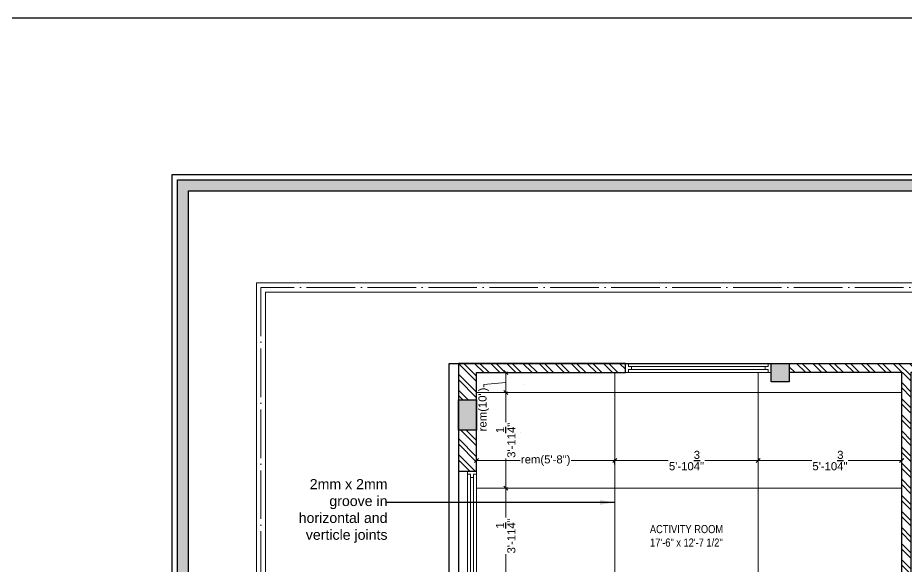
# Model space of a CAD drawing. Header units: millimetres. Extents: x 56222 to 3066687, y -650199 to -121287.
# Drawn here: x 152668.1 to 153107, y -179546.1 to -179275.2 of the extents above; entities that cross this region are included whole.
import ezdxf

# ---------------------------------------------------------------- set-up
doc = ezdxf.new("R2010")
doc.units = ezdxf.units.MM
doc.header["$MEASUREMENT"] = 0
doc.header["$PDMODE"] = 35
doc.linetypes.add('ACAD_ISO04W100', pattern=[30, 24, -3, 0, -3])
doc.layers.get('Defpoints').update_dxf_attribs({"color": 220})
for name, color, linetype, lineweight in [('COLUMN', 1, 'Continuous', 30), ('dim05', 1, 'Continuous', 13), ('FIRST FLOOR ( TEXT )', 7, 'Continuous', 9), ('FUR', 250, 'Continuous', 0), ('GROUND FLOOR', 7, 'Continuous', 9), ('NAME PLATE', 7, 'Continuous', 25), ('SECOND FLOOR', 7, 'Continuous', 9), ('SECOND FLOOR  ( PLINE )', 251, 'Continuous', 30), ('SECOND FLOOR ( DW_RAIL )', 7, 'Continuous', 9), ('wall', 7, 'Continuous', 30), ('XX~SLAB ( BEAM )~ ( DIM )', 7, 'Continuous', 9)]:
    doc.layers.add(name, color=color, linetype=linetype, lineweight=lineweight)
doc.layers.add('hatch', color=253, linetype='Continuous', lineweight=0, transparency=0.4)
doc.layers.add('XX~SLAB ( PLINE )', color=251, linetype='Continuous', plot=False)
doc.styles.add('Arial', font='arial.ttf')
doc.styles.add('Cn_BT_9 ( BOLD )', font='swisscb.ttf', dxfattribs={"height": 9})
doc.styles.add('KATHA', font='swissc.ttf')
doc.styles.get("Standard").update_dxf_attribs({"font": 'arial.ttf', "height": 6})
doc.dimstyles.new('Cn_BT_9 ( BOLD )', dxfattribs={"dimtxt": 9, "dimasz": 5, "dimexe": 1.5, "dimexo": 0, "dimgap": 0.09, "dimtad": 0, "dimzin": 3, "dimdsep": 46, "dimlunit": 4, "dimtxsty": 'Cn_BT_9 ( BOLD )', "dimblk": 'DOT', "dimcen": 0.09, "dimdle": 1.5, "dimclrd": 251, "dimclre": 251, "dimclrt": 5, "dimadec": 0, "dimazin": 0, "dimtfac": 0.75, "dimtofl": 0, "dimtmove": 0, "dimatfit": 3, "dimfxl": 0, "dimtolj": 1, "dimtzin": 0, "dimlwd": 15, "dimlwe": 15, "dimarcsym": 0})
doc.dimstyles.new('ISO-25', dxfattribs={"dimtxt": 2.5, "dimasz": 1, "dimexe": 0.5, "dimexo": 1, "dimtad": 0, "dimdec": 1, "dimlunit": 4, "dimtxsty": 'Standard', "dimblk": 'OBLIQUE', "dimcen": 2.5, "dimclrd": 1, "dimclre": 1, "dimclrt": 5, "dimadec": 0, "dimazin": 0, "dimtfac": 1, "dimtdec": 1, "dimtmove": 0, "dimatfit": 3, "dimfxl": 1, "dimlwd": -1, "dimarcsym": 0})
pattern_1 = [(135, (0, -46.366), (-3.97747564, -3.97747564), []), (135, (2e-16, -43.714), (-3.97747564, -3.97747564), [])]
pattern_2 = [(50, (0, -46.366), (3.586300913, -0.313760675), [0.375, -4.125]), (355, (0, -46.366), (-0.69375667, 3.76096067), [0.3, -3.3]), (100.4514445, (0.299, -46.392), (2.892544234, 3.447199955), [0.31870096, -3.50571056]), (46.1842, (0, -45.366), (5.33620665, -0.8275964), [0.5625, -6.1875]), (96.6356355, (0.4447, -45.435), (4.67330973, 4.870593), [0.47805171, -5.2585688]), (351.184164, (0, -45.366), (4.67330973, 4.870593), [0.45, -4.95]), (21, (0.5, -45.616), (2.98453526, -2.013094453), [0.375, -4.125]), (326, (0.5, -45.616), (1.21657666, 3.625750225), [0.3, -3.3]), (71.4514447, (0.7487, -45.7837), (4.201111884, 1.612655764), [0.31870095, -3.50571056]), (37.5, (0, -46.3659), (0.0607992766, 1.664469269), [0, -3.26, 0, -3.35, 0, -3.3125]), (7.5, (0, -46.366), (1.315347687, 1.97205856), [0, -1.91, 0, -3.185, 0, -1.2625]), (327.5, (-1.115, -46.3659), (2.669112181, -0.112774359), [0, -1.25, 0, -3.9, 0, -5.175]), (317.5, (-1.615, -46.366), (2.915930847, 0.500524912), [0, -1.625, 0, -2.59, 0, -3.675])]

# ---------------------------------------------------------------- blocks, each defined once
blk = doc.blocks.new('LAYOUT FILE')
at = {"layer": 'NAME PLATE', "true_color": 0xd39e00}
h = blk.add_hatch(color=42, dxfattribs=at)
h.paths.add_polyline_path([(3346889.83, -513806.18), (3346889.83, -514260.7), (3347535.56, -514260.7), (3347535.56, -513806.18)])
h.paths.add_polyline_path([(3346894.36, -513810.71), (3347531.03, -513810.71), (3347531.03, -514256.17), (3346894.36, -514256.17)], flags=16)
at = {"layer": 'NAME PLATE', "color": 42, "true_color": 0xd39e00}
for points in [[(3346887.56, -513803.91), (3347537.83, -513803.91), (3347537.83, -514262.96), (3346887.56, -514262.96)], [(3346889.83, -513806.18), (3347535.56, -513806.18), (3347535.56, -514260.7), (3346889.83, -514260.7)], [(3346894.36, -513810.71), (3347531.03, -513810.71), (3347531.03, -514256.17), (3346894.36, -514256.17)]]:
    blk.add_lwpolyline(points, close=True, dxfattribs=at)
blk = doc.blocks.new('_Oblique')
at = {"layer": 'wall', "color": 0, "lineweight": -2}
blk.add_line((-0.5, -0.5), (0.5, 0.5), dxfattribs=at)
blk = doc.blocks.new('*D224')
at = {"layer": 'Defpoints', "color": 0, "lineweight": 30, "transparency": 16777216}
for p in [(152909.12, -179507.54), (152909.12, -179507.54), (152911.22, -179554.77)]:
    blk.add_point(p, dxfattribs=at)
at = {"layer": 'dim05', "color": 1, "linetype": 'Continuous', "transparency": 16777216}
for p, q in [((152909.12, -179507.54), (152909.12, -179522.14)), ((152909.12, -179554.77), (152909.12, -179540.17))]:
    blk.add_line(p, q, dxfattribs=at)
at = {"layer": 'dim05', "color": 1, "linetype": 'Continuous', "lineweight": -2, "transparency": 16777216}
for p, q in [((152910.12, -179507.54), (152909.62, -179507.54)), ((152910.22, -179554.77), (152908.62, -179554.77))]:
    blk.add_line(p, q, dxfattribs=at)
at = {"layer": 'dim05', "color": 1, "transparency": 16777216, "xscale": 2, "yscale": 2, "zscale": 2}
for p, rotation in [((152909.12, -179507.54), 90), ((152909.12, -179554.77), 270)]:
    blk.add_blockref('_Oblique', p, dxfattribs=dict(at, rotation=rotation))
at = {"layer": 'dim05', "color": 5, "lineweight": 25, "transparency": 16777216, "insert": (152909.12, -179531.16), "char_height": 4, "attachment_point": 5, "rotation": 90, "style": 'Arial'}
blk.add_mtext('3\'-11{\\H1x;\\S1/4;}"', dxfattribs=at)
blk = doc.blocks.new('*D225')
at = {"layer": 'Defpoints', "color": 0, "lineweight": 30, "transparency": 16777216}
for p in [(152909.12, -179460.31), (152909.12, -179460.31), (152909.12, -179507.54)]:
    blk.add_point(p, dxfattribs=at)
at = {"layer": 'dim05', "color": 1, "linetype": 'Continuous', "transparency": 16777216}
for p, q in [((152909.12, -179460.31), (152909.12, -179474.91)), ((152909.12, -179507.54), (152909.12, -179492.94))]:
    blk.add_line(p, q, dxfattribs=at)
at = {"layer": 'dim05', "color": 1, "linetype": 'Continuous', "lineweight": -2, "transparency": 16777216}
for p, q in [((152910.12, -179460.31), (152909.62, -179460.31)), ((152910.12, -179507.54), (152909.62, -179507.54))]:
    blk.add_line(p, q, dxfattribs=at)
at = {"layer": 'dim05', "color": 1, "transparency": 16777216, "xscale": 2, "yscale": 2, "zscale": 2}
for p, rotation in [((152909.12, -179460.31), 90), ((152909.12, -179507.54), 270)]:
    blk.add_blockref('_Oblique', p, dxfattribs=dict(at, rotation=rotation))
at = {"layer": 'dim05', "color": 5, "lineweight": 25, "transparency": 16777216, "insert": (152909.12, -179483.93), "char_height": 4, "attachment_point": 5, "rotation": 90, "style": 'Arial'}
blk.add_mtext('3\'-11{\\H1x;\\S1/4;}"', dxfattribs=at)
blk = doc.blocks.new('*D226')
at = {"layer": 'Defpoints', "color": 0, "lineweight": 30, "transparency": 16777216}
for p in [(152909.12, -179450.5), (152909.12, -179450.5), (152909.12, -179460.31)]:
    blk.add_point(p, dxfattribs=at)
at = {"layer": 'dim05', "color": 1, "linetype": 'Continuous', "transparency": 16777216}
for p, q in [((152909.12, -179460.31), (152909.12, -179450.5)), ((152909.12, -179455.41), (152898.24, -179456.37)), ((152898.24, -179456.37), (152898.24, -179457.62))]:
    blk.add_line(p, q, dxfattribs=at)
at = {"layer": 'dim05', "color": 1, "linetype": 'Continuous', "lineweight": -2, "transparency": 16777216}
for p, q in [((152910.12, -179450.5), (152909.62, -179450.5)), ((152910.12, -179460.31), (152909.62, -179460.31))]:
    blk.add_line(p, q, dxfattribs=at)
at = {"layer": 'dim05', "color": 1, "transparency": 16777216, "xscale": 2, "yscale": 2, "zscale": 2}
for p, rotation in [((152909.12, -179450.5), 90), ((152909.12, -179460.31), 270)]:
    blk.add_blockref('_Oblique', p, dxfattribs=dict(at, rotation=rotation))
at = {"layer": 'dim05', "color": 5, "lineweight": 25, "transparency": 16777216, "insert": (152898.24, -179468.73), "char_height": 4, "attachment_point": 5, "rotation": 90, "style": 'Arial'}
blk.add_mtext('rem(10")', dxfattribs=at)
blk = doc.blocks.new('*D227')
at = {"layer": 'Defpoints', "color": 0, "lineweight": 30, "transparency": 16777216}
for p in [(152962.99, -179493.97), (152894.72, -179496.98), (152962.99, -179496.98)]:
    blk.add_point(p, dxfattribs=at)
at = {"layer": 'dim05', "color": 1, "linetype": 'Continuous', "lineweight": -2, "transparency": 16777216}
for p, q in [((152894.72, -179495.98), (152894.72, -179493.47)), ((152962.99, -179495.98), (152962.99, -179493.47))]:
    blk.add_line(p, q, dxfattribs=at)
at = {"layer": 'dim05', "color": 1, "linetype": 'Continuous', "transparency": 16777216}
for p, q in [((152894.72, -179493.97), (152916.28, -179493.97)), ((152962.99, -179493.97), (152941.44, -179493.97))]:
    blk.add_line(p, q, dxfattribs=at)
at = {"layer": 'dim05', "color": 1, "transparency": 16777216, "xscale": 2, "yscale": 2, "zscale": 2, "rotation": 180}
blk.add_blockref('_Oblique', (152894.72, -179493.97), dxfattribs=at)
at = {"layer": 'dim05', "color": 1, "transparency": 16777216, "xscale": 2, "yscale": 2, "zscale": 2}
blk.add_blockref('_Oblique', (152962.99, -179493.97), dxfattribs=at)
at = {"layer": 'dim05', "color": 5, "lineweight": 25, "transparency": 16777216, "insert": (152928.86, -179493.97), "char_height": 4, "attachment_point": 5, "style": 'Arial'}
blk.add_mtext('rem(5\'-8")', dxfattribs=at)
blk = doc.blocks.new('*D228')
at = {"layer": 'Defpoints', "color": 0, "lineweight": 30, "transparency": 16777216}
for p in [(153033.86, -179493.97), (153033.86, -179493.97), (152962.99, -179496.98)]:
    blk.add_point(p, dxfattribs=at)
at = {"layer": 'dim05', "color": 1, "linetype": 'Continuous', "lineweight": -2, "transparency": 16777216}
for p, q in [((152962.99, -179495.98), (152962.99, -179493.47)), ((153033.86, -179492.97), (153033.86, -179493.47))]:
    blk.add_line(p, q, dxfattribs=at)
at = {"layer": 'dim05', "color": 1, "linetype": 'Continuous', "transparency": 16777216}
for p, q in [((152962.99, -179493.97), (152989.41, -179493.97)), ((153033.86, -179493.97), (153007.44, -179493.97))]:
    blk.add_line(p, q, dxfattribs=at)
at = {"layer": 'dim05', "color": 1, "transparency": 16777216, "xscale": 2, "yscale": 2, "zscale": 2, "rotation": 180}
blk.add_blockref('_Oblique', (152962.99, -179493.97), dxfattribs=at)
at = {"layer": 'dim05', "color": 1, "transparency": 16777216, "xscale": 2, "yscale": 2, "zscale": 2}
blk.add_blockref('_Oblique', (153033.86, -179493.97), dxfattribs=at)
at = {"layer": 'dim05', "color": 5, "lineweight": 25, "transparency": 16777216, "insert": (152998.42, -179493.97), "char_height": 4, "attachment_point": 5, "style": 'Arial'}
blk.add_mtext('5\'-10{\\H1x;\\S3/4;}"', dxfattribs=at)
blk = doc.blocks.new('*D229')
at = {"layer": 'Defpoints', "color": 0, "lineweight": 30, "transparency": 16777216}
for p in [(153033.86, -179493.97), (153104.72, -179493.97), (153104.72, -179493.97)]:
    blk.add_point(p, dxfattribs=at)
at = {"layer": 'dim05', "color": 1, "linetype": 'Continuous', "lineweight": -2, "transparency": 16777216}
for p, q in [((153033.86, -179492.97), (153033.86, -179493.47)), ((153104.72, -179492.97), (153104.72, -179493.47))]:
    blk.add_line(p, q, dxfattribs=at)
at = {"layer": 'dim05', "color": 1, "linetype": 'Continuous', "transparency": 16777216}
for p, q in [((153033.86, -179493.97), (153060.28, -179493.97)), ((153104.72, -179493.97), (153078.3, -179493.97))]:
    blk.add_line(p, q, dxfattribs=at)
at = {"layer": 'dim05', "color": 1, "transparency": 16777216, "xscale": 2, "yscale": 2, "zscale": 2, "rotation": 180}
blk.add_blockref('_Oblique', (153033.86, -179493.97), dxfattribs=at)
at = {"layer": 'dim05', "color": 1, "transparency": 16777216, "xscale": 2, "yscale": 2, "zscale": 2}
blk.add_blockref('_Oblique', (153104.72, -179493.97), dxfattribs=at)
at = {"layer": 'dim05', "color": 5, "lineweight": 25, "transparency": 16777216, "insert": (153069.29, -179493.97), "char_height": 4, "attachment_point": 5, "style": 'Arial'}
blk.add_mtext('5\'-10{\\H1x;\\S3/4;}"', dxfattribs=at)
blk = doc.blocks.new('_Dot')
at = {"color": 0, "linetype": 'ByBlock', "lineweight": -2}
blk.add_line((-0.5, 0), (-1, 0), dxfattribs=at)
at = {"color": 0, "linetype": 'ByBlock', "const_width": 0.5}
blk.add_lwpolyline([(-0.25, 0, 1), (0.25, 0, 1)], format="xyb", close=True, dxfattribs=at)

msp = doc.modelspace()

# ---------------------------------------------------------------- hatches: boundary and pattern name
at = {"layer": 'hatch', "lineweight": 0, "true_color": 0x636466, "transparency": 33554610}
h = msp.add_hatch(dxfattribs=at)
h.set_pattern_fill('ANSI32', color=251, scale=15, angle=90, style=0)
h.set_pattern_definition(pattern_1)
h.paths.add_polyline_path([(152968.223, -179446), (152885.723, -179446), (152885.723, -179464), (152894.723, -179464), (152894.723, -179460.31), (152894.723, -179450.5), (152968.223, -179450.5)])
h = msp.add_hatch(dxfattribs=at)
h.set_pattern_fill('AR-CONC', color=251, scale=0.5)
h.set_pattern_definition(pattern_2)
h.paths.add_polyline_path([(153049.223, -179446), (153040.223, -179446), (153040.223, -179450.5), (153040.223, -179455), (153049.223, -179455)])
h.paths.add_polyline_path([(153149.723, -179450.5), (153140.723, -179450.5), (153140.723, -179455), (153149.723, -179455)])
h.paths.add_polyline_path([(153149.723, -179446), (153140.723, -179446), (153140.723, -179450.5), (153149.723, -179450.5)])
h = msp.add_hatch(dxfattribs=at)
h.set_pattern_fill('ANSI32', color=251, scale=15, angle=90, style=0)
h.set_pattern_definition(pattern_1)
h.paths.add_polyline_path([(153140.723, -179446), (153049.223, -179446), (153049.223, -179450.5), (153104.723, -179450.5), (153104.723, -179460.31), (153104.723, -179507.54), (153104.723, -179554.77), (153104.723, -179602), (153085.223, -179602), (153085.223, -179606.5), (153116.357, -179606.5), (153151.223, -179606.5), (153151.223, -179602), (153109.223, -179602), (153109.223, -179554.77), (153109.223, -179507.54), (153109.223, -179460.31), (153109.223, -179450.5), (153140.723, -179450.5)])
h = msp.add_hatch(dxfattribs=at)
h.set_pattern_fill('AR-CONC', color=251, scale=0.5)
h.set_pattern_definition(pattern_2)
h.paths.add_polyline_path([(153196.223, -179738.5), (153191.723, -179738.5), (153187.223, -179738.5), (153187.223, -179747.5), (153187.223, -179756.5), (153191.723, -179756.5), (153196.223, -179756.5)])
h.paths.add_polyline_path([(152894.723, -179591.5), (152885.723, -179591.5), (152885.723, -179606.5), (152894.723, -179606.5)])
h.paths.add_polyline_path([(152894.723, -179464), (152885.723, -179464), (152885.723, -179479), (152894.723, -179479)])
h.paths.add_polyline_path([(152901.869, -179480.585), (152901.869, -179457.041), (152893.626, -179457.041), (152893.626, -179480.585)], flags=9)
h.paths.add_polyline_path([(153188.737, -179478.068), (153188.737, -179454.523), (153180.495, -179454.523), (153180.495, -179478.068)], flags=9)
h.paths.add_polyline_path([(152851.372, -179672.291), (152855.231, -179672.291), (152855.231, -179667.139), (152851.372, -179667.139)], flags=9)
h.paths.add_polyline_path([(152872.639, -179688.732), (152872.639, -179684.873), (152867.487, -179684.873), (152867.487, -179688.732)], flags=9)
h.paths.add_polyline_path([(152851.329, -179714.036), (152855.188, -179714.036), (152855.188, -179708.884), (152851.329, -179708.884)], flags=9)
h.paths.add_polyline_path([(152873.488, -179731.102), (152873.488, -179727.243), (152868.336, -179727.243), (152868.336, -179731.102)], flags=9)
h.paths.add_polyline_path([(153074.277, -179788.946), (153138.867, -179788.946), (153138.867, -179761.976), (153074.277, -179761.976)], flags=9)
h.paths.add_polyline_path([(152806.092, -179535.839), (152852.473, -179535.839), (152852.473, -179500.535), (152806.092, -179500.535)], flags=9)
h.paths.add_polyline_path([(152832.319, -179707.877), (152875.743, -179707.877), (152875.743, -179699.5), (152832.319, -179699.5)], flags=9)
h.paths.add_polyline_path([(152835.488, -179754.049), (152874.995, -179754.049), (152874.995, -179745.672), (152835.488, -179745.672)], flags=9)
h = msp.add_hatch(dxfattribs=at)
h.set_pattern_fill('ANSI32', color=251, scale=15, angle=90, style=0)
h.set_pattern_definition(pattern_1)
h.paths.add_polyline_path([(152894.723, -179479), (152885.723, -179479), (152885.723, -179499.25), (152894.723, -179499.25)])

# ---------------------------------------------------------------- linework, layer by layer
at = {"layer": 'COLUMN'}
for points in [[(153040.223, -179446), (153049.223, -179446), (153049.223, -179455), (153040.223, -179455)], [(152885.723, -179464), (152894.723, -179464), (152894.723, -179479), (152885.723, -179479)]]:
    msp.add_lwpolyline(points, close=True, dxfattribs=at)
at = {"layer": 'dim05', "color": 3, "lineweight": 30}
msp.add_lwpolyline([(150904.03, -179275.246), (154243.905, -179275.246), (154243.905, -179985.574), (150904.03, -179985.574)], close=True, dxfattribs=at)
at = {"layer": 'FUR'}
for p, q in [((152918.442, -179456.587), (152918.442, -179456.587)), ((152916.442, -179480.176), (152916.442, -179480.176))]:
    msp.add_line(p, q, dxfattribs=at)
at = {"layer": 'GROUND FLOOR'}
for p, q in [((152785.973, -179406.25), (153286.223, -179406.25)), ((152785.973, -179406.25), (152785.973, -179873.25)), ((152790.473, -179410.75), (153286.223, -179410.75)), ((152790.473, -179410.75), (152790.473, -179868.75))]:
    msp.add_line(p, q, dxfattribs=at)
at = {"layer": 'GROUND FLOOR', "color": 1, "linetype": 'ACAD_ISO04W100'}
msp.add_lwpolyline([(153286.223, -179408.5), (152788.223, -179408.5), (152788.223, -179871), (153286.223, -179871)], dxfattribs=at)
at = {"layer": 'SECOND FLOOR'}
for p, q in [((152885.723, -179446), (153286.223, -179446)), ((152894.723, -179602), (152894.723, -179450.5)), ((152894.723, -179450.5), (153040.223, -179450.5)), ((153049.223, -179450.5), (153104.723, -179450.5)), ((153104.723, -179450.5), (153104.723, -179602)), ((152894.723, -179499.25), (152885.723, -179499.25))]:
    msp.add_line(p, q, dxfattribs=at)
msp.add_lwpolyline([(153040.223, -179446), (153038.723, -179446), (153038.723, -179447.5), (153037.223, -179447.5), (153037.223, -179449), (152971.223, -179449), (152971.223, -179447.5), (152969.723, -179447.5), (152969.723, -179446), (152968.223, -179446), (152968.223, -179450.5), (152969.723, -179450.5), (152969.723, -179449), (152971.223, -179449), (152971.223, -179447.5), (153037.223, -179447.5), (153037.223, -179449), (153038.723, -179449), (153038.723, -179450.5), (153040.223, -179450.5), (153040.223, -179446), (152968.223, -179446), (152968.223, -179450.5), (153040.223, -179450.5)], close=True, dxfattribs=at)
at = {"layer": 'SECOND FLOOR  ( PLINE )'}
msp.add_line((152885.723, -179446), (152885.723, -179792.501), dxfattribs=at)
msp.add_lwpolyline([(152894.723, -179450.5), (152968.223, -179450.5), (152968.223, -179446), (152885.723, -179446), (152885.723, -179499.25), (152894.723, -179499.25)], close=True, dxfattribs=at)
at = {"layer": 'SECOND FLOOR  ( PLINE )', "lineweight": 0}
msp.add_lwpolyline([(153049.223, -179446), (153181.222, -179446), (153181.222, -179450.5), (153149.723, -179450.5)], dxfattribs=at)
at = {"layer": 'SECOND FLOOR  ( PLINE )'}
msp.add_lwpolyline([(153140.723, -179450.5), (153109.223, -179450.5), (153109.223, -179602), (153151.223, -179602), (153151.223, -179606.5), (153109.223, -179606.5), (153104.723, -179606.5), (153085.223, -179606.5), (153085.223, -179602), (153104.723, -179602), (153104.723, -179450.5), (153049.223, -179450.5)], dxfattribs=at)
at = {"layer": 'SECOND FLOOR ( DW_RAIL )'}
msp.add_lwpolyline([(152894.723, -179553.25), (152894.723, -179551.75), (152893.223, -179551.75), (152893.223, -179550.25), (152891.723, -179550.25), (152891.723, -179502.25), (152893.223, -179502.25), (152893.223, -179500.75), (152894.723, -179500.75), (152894.723, -179499.25), (152890.223, -179499.25), (152890.223, -179500.75), (152891.723, -179500.75), (152891.723, -179502.25), (152893.223, -179502.25), (152893.223, -179550.25), (152891.723, -179550.25), (152891.723, -179551.75), (152890.223, -179551.75), (152890.223, -179553.25), (152894.723, -179553.25), (152894.723, -179499.25), (152890.223, -179499.25), (152890.223, -179553.25)], close=True, dxfattribs=at)
at = {"layer": 'XX~SLAB ( BEAM )~ ( DIM )', "color": 244, "lineweight": 0, "true_color": 0x991b1e}
for points in [[(152894.723, -179460.31), (152894.723, -179450.5), (152962.991, -179450.5), (152962.991, -179460.31)], [(153033.857, -179460.31), (153033.857, -179450.5), (152962.991, -179450.5), (152962.991, -179460.31)], [(152894.723, -179460.31), (152894.723, -179507.54), (152962.991, -179507.54), (152962.991, -179460.31)], [(153033.857, -179460.31), (153033.857, -179507.54), (152962.991, -179507.54), (152962.991, -179460.31)], [(153033.857, -179460.31), (153033.857, -179507.54), (153104.723, -179507.54), (153104.723, -179460.31)], [(152894.723, -179554.77), (152894.723, -179507.54), (152962.991, -179507.54), (152962.991, -179554.77)], [(153033.857, -179554.77), (153033.857, -179507.54), (152962.991, -179507.54), (152962.991, -179554.77)], [(153033.857, -179554.77), (153033.857, -179507.54), (153104.723, -179507.54), (153104.723, -179554.77)]]:
    msp.add_lwpolyline(points, close=True, dxfattribs=at)
msp.add_lwpolyline([(153049.223, -179450.5), (153104.723, -179450.5), (153104.723, -179460.31), (153033.857, -179460.31), (153033.857, -179450.5), (153040.223, -179450.5)], dxfattribs=at)
at = {"layer": 'XX~SLAB ( PLINE )'}
for p, q in [((152881.223, -179446), (153286.223, -179446)), ((152881.223, -179796.501), (152881.223, -179446))]:
    msp.add_line(p, q, dxfattribs=at)

# ---------------------------------------------------------------- block references
at = {"layer": 'NAME PLATE', "lineweight": 0, "xscale": 1.209046105522275, "yscale": 1.209046105522275, "zscale": 1.209046105522275}
msp.add_blockref('LAYOUT FILE', (-3893797.104, 441860.032), dxfattribs=at)

# ---------------------------------------------------------------- texts
at = {"layer": 'FIRST FLOOR ( TEXT )', "insert": (152998.424, -179531.155), "char_height": 4, "attachment_point": 5, "style": 'KATHA'}
msp.add_mtext('ACTIVITY ROOM\\P17\'-6" x 12\'-7 1/2\'\'', dxfattribs=at)
at = {"layer": 'XX~SLAB ( BEAM )~ ( DIM )', "color": 240, "lineweight": 25, "true_color": 0xed1f24, "insert": (152850.719, -179503.088), "char_height": 5, "width": 56.76201, "attachment_point": 3}
msp.add_mtext('\\pxqr;2mm x 2mm groove in horizontal and verticle joints', dxfattribs=at)

# ---------------------------------------------------------------- dimensions: what is measured, and where the dimension line sits
at = {"layer": 'dim05', "color": 27, "lineweight": 25, "true_color": 0x7d5120}
dim = msp.add_linear_dim(base=(152909.119, -179450.5), p1=(152909.119, -179460.31), p2=(152909.119, -179450.5), angle=90, text='rem(<>)', dimstyle='ISO-25', override={"dimtxt": 4, "dimasz": 2, "dimdec": 0, "dimtxsty": 'Arial', "dimtmove": 1}, dxfattribs=at)
dim.commit()
dim.dimension.update_dxf_attribs({"geometry": '*D226', "text_midpoint": (152898.238, -179458.243), "dimtype": 160})
for base, p1, p2, picture, middle in [((152909.119, -179460.31), (152909.119, -179507.54), (152909.119, -179460.31), '*D225', (152909.119, -179483.925)), ((152909.119, -179507.54), (152911.223, -179554.77), (152909.119, -179507.54), '*D224', (152909.119, -179531.155))]:
    dim = msp.add_linear_dim(base=base, p1=p1, p2=p2, angle=90, dimstyle='ISO-25', override={"dimtxt": 4, "dimasz": 2, "dimdec": 2, "dimtxsty": 'Arial'}, dxfattribs=at)
    dim.commit()
    dim.dimension.update_dxf_attribs({"geometry": picture, "text_midpoint": middle})
dim = msp.add_linear_dim(base=(152962.991, -179493.968), p1=(152894.723, -179496.98), p2=(152962.991, -179496.98), text='rem(<>)', dimstyle='ISO-25', override={"dimtxt": 4, "dimasz": 2, "dimdec": 0, "dimtxsty": 'Arial'}, dxfattribs=at)
dim.commit()
dim.dimension.update_dxf_attribs({"geometry": '*D227', "text_midpoint": (152928.857, -179493.968)})
for base, p1, p2, picture, middle in [((153033.857, -179493.968), (152962.991, -179496.98), (153033.857, -179493.968), '*D228', (152998.424, -179493.968)), ((153104.723, -179493.968), (153033.857, -179493.968), (153104.723, -179493.968), '*D229', (153069.29, -179493.968))]:
    dim = msp.add_linear_dim(base=base, p1=p1, p2=p2, dimstyle='ISO-25', override={"dimtxt": 4, "dimasz": 2, "dimdec": 2, "dimtxsty": 'Arial'}, dxfattribs=at)
    dim.commit()
    dim.dimension.update_dxf_attribs({"geometry": picture, "text_midpoint": middle})

# ---------------------------------------------------------------- leaders
at = {"layer": 'dim05', "color": 10, "lineweight": 30, "path_type": 1}
msp.add_leader([(152962.622, -179514.634), (152850.422, -179514.634)], dimstyle='Cn_BT_9 ( BOLD )', override={"dimasz": 7, "dimclrd": 10}, dxfattribs=at)

doc.saveas('drawing.dxf')
